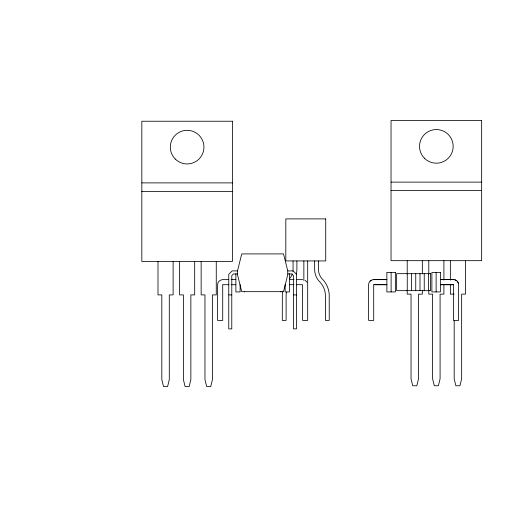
<?xml version="1.0" encoding="UTF-8"?>
<svg xmlns="http://www.w3.org/2000/svg" width="507" height="507" viewBox="0 0 507 507"><rect width="100%" height="100%" fill="white"/><g stroke="black" fill="none" stroke-linecap="round" stroke-linejoin="round"><path stroke-width="0.76" d="M237.491 270.903L241.738 253.918L283.521 253.918L287.767 270.903L287.767 274.686L283.521 291.671L241.738 291.671L237.491 274.686L237.491 270.903L232.155 270.903L228.758 274.3L228.758 328.872L231.781 328.872L231.781 275.624L233.48 273.926L237.491 273.926M373.545 279.636L386.873 279.636L373.545 279.617C370.934 279.649 368.652 281.936 368.614 284.541L368.633 320.38L373.71 320.38L373.691 284.877M370.104 281.106L371.162 280.295M391.036 182.121L481.65 182.121M141.827 182.888L232.44 182.888M391.036 190.613L481.65 190.613M141.827 191.38L232.44 191.38M287.767 270.903L293.097 270.903L296.494 274.3L296.494 328.872L293.471 328.872L293.471 275.624L291.772 273.926L287.767 273.926M228.822 279.617C224.848 279.046 217.826 278.939 217.617 284.541L217.617 320.38L222.712 320.38L222.712 284.877M231.173 279.617L235.875 279.617M453.708 279.617L440.374 279.617L453.702 279.636C456.319 279.63 458.594 281.949 458.632 284.541L458.613 320.38L453.537 320.38L453.562 284.877M289.383 279.636L294.085 279.636M296.437 279.636L302.711 279.636M289.383 284.687L293.965 284.687M296.259 284.687L302.54 284.712L302.565 320.38L307.679 320.38L307.679 260.934M222.884 284.706L228.999 284.706M231.293 284.706L235.875 284.706M454.177 294.136L450.355 294.136L450.355 284.801M228.758 294.903L231.781 294.903M293.471 294.903L296.494 294.903M454.855 279.788L456.085 280.295M305.094 280.295L306.957 282.165M457.143 281.106L458.461 283.388M465.47 260.674L465.47 294.136L461.649 294.136L461.649 378.811L459.95 385.77L455.875 385.77L454.177 378.811L454.177 320.253M450.355 260.674L450.355 280.13M443.904 260.674L443.904 280.13M443.904 284.801L443.904 294.136L440.082 294.136L440.082 378.811L438.384 385.77L434.303 385.77L432.604 378.811L432.604 294.136L428.783 294.136L428.783 290.245M436.128 272.398L436.128 291.931M428.783 260.674L428.783 273.907M428.485 273.672L428.485 290.657M424.239 273.672L424.239 290.657M422.331 260.674L422.331 273.907M422.331 290.245L422.331 294.136L418.509 294.136L418.509 378.811L416.811 385.77L412.736 385.77L411.038 378.811L411.038 294.136L407.216 294.136L407.216 290.245M419.992 273.672L419.992 290.657M415.746 273.672L415.746 290.657M411.5 273.672L411.5 290.657M407.254 273.672L407.254 290.657M407.216 260.674L407.216 273.907M391.119 272.398L391.119 291.931M318.466 260.934L318.497 270.351A13.917 13.917 0 0 0 322.053 278.749L322.858 279.579A24.127 24.127 0 0 1 329.208 294.447L329.252 320.38L325.431 320.38L325.431 295.949A20.318 20.318 0 0 0 320.037 282.165A17.745 17.745 0 0 1 314.644 269.426L314.644 260.934M303.858 260.934L303.858 280.485M296.893 260.934L296.893 269.426A17.745 17.745 0 0 1 296.265 274.103M293.071 260.934L293.04 270.351A13.917 13.917 0 0 1 292.951 271.277M289.383 273.704L289.383 291.931L285.137 291.931L285.137 284.687M280.884 291.595L280.884 291.931M244.368 291.595L244.368 291.931M240.122 284.687L240.122 291.931L235.875 291.931L235.875 273.704M216.261 261.441L216.261 294.903L212.439 294.903L212.439 379.578L210.741 386.537L206.666 386.537L204.967 379.578L204.967 294.903L201.146 294.903L201.146 261.441M194.688 261.441L194.688 294.903L190.866 294.903L190.866 379.578L189.168 386.537L185.093 386.537L183.395 379.578L183.395 294.903L179.573 294.903L179.573 261.441M173.121 261.441L173.121 294.903L169.294 294.903L169.294 379.578L167.595 386.537L163.52 386.537L161.822 379.578L161.822 294.903L158 294.903L158 261.441M286.461 292.184A20.318 20.318 0 0 0 286.113 295.949L286.113 320.38L282.291 320.38L282.336 294.447A24.127 24.127 0 0 1 282.71 291.474M292.305 273.983A13.917 13.917 0 0 1 289.484 278.749M481.65 120.463L391.036 120.463L391.036 260.674L481.65 260.674L481.65 120.463M232.44 121.23L141.827 121.23L141.827 261.441L232.44 261.441L232.44 121.23M325.728 218.891L285.815 218.891L285.815 260.934L325.728 260.934L325.728 218.891M395.365 272.398L386.873 272.398L386.873 291.931L395.365 291.931L395.365 272.398M440.374 272.398L431.882 272.398L431.882 291.931L440.374 291.931L440.374 272.398M430.608 273.672L396.639 273.672L396.639 290.657L430.608 290.657L430.608 273.672M386.873 284.687L373.874 284.687L386.873 284.706M453.372 284.687L440.374 284.687L453.372 284.706M424.454 158.26A16.813 16.813 0 0 0 452.586 150.718A16.813 16.813 0 0 0 431.989 130.128A16.813 16.813 0 0 0 424.454 158.26M175.238 159.021A16.813 16.813 0 0 0 203.37 151.485A16.813 16.813 0 0 0 182.78 130.888A16.813 16.813 0 0 0 175.238 159.021"/></g></svg>
